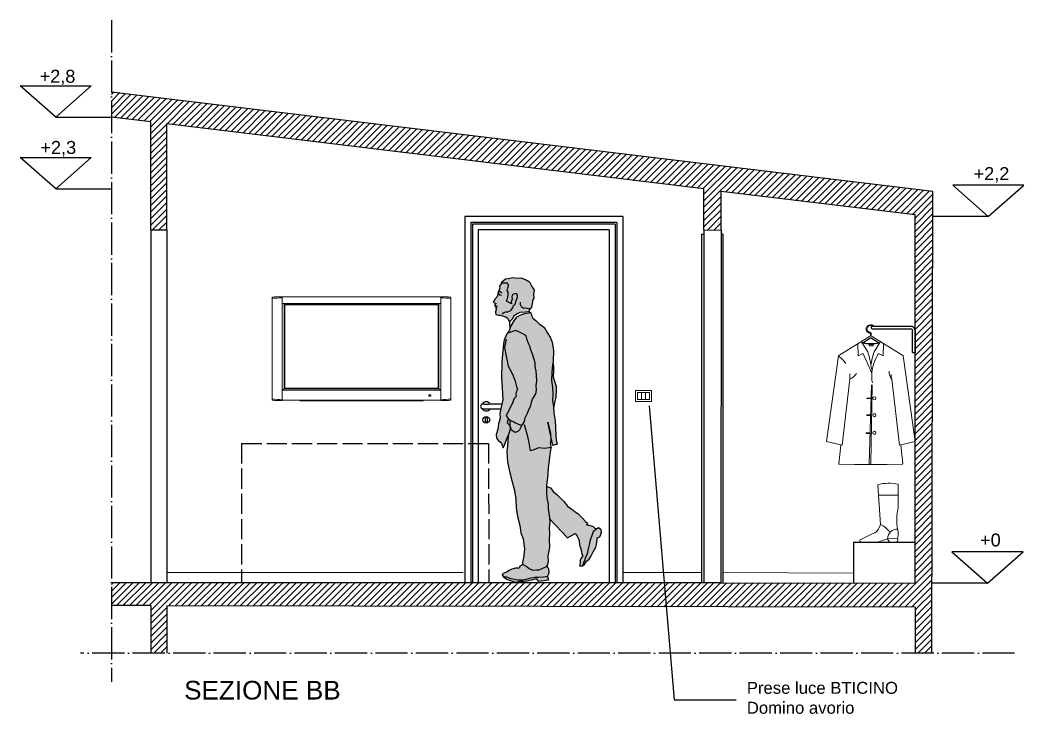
# Model space of a CAD drawing. Header units: millimetres. Extents: x 3016 to 5179, y 3293 to 5202.
# Drawn here: x 3016 to 3614, y 3293 to 3706 of the extents above; entities that cross this region are included whole.
import ezdxf

# ---------------------------------------------------------------- set-up
doc = ezdxf.new("R2010")
doc.units = ezdxf.units.MM
doc.header["$MEASUREMENT"] = 0
doc.linetypes.add('ACAD_ISO02W100', pattern=[15, 12, -3])
doc.linetypes.add('ACAD_ISO04W100', pattern=[30, 24, -3, 0, -3])
for name, color, linetype in [('A-DOOR-FULL', 4, 'Continuous'), ('A-ELEV-MBE1', 7, 'Continuous'), ('A-FURN', 6, 'Continuous'), ('A-SECT-MCUT', 7, 'Continuous'), ('A-WALL-FULL-EXTR', 100, 'Continuous'), ('A-WALL-FULL-INTR', 7, 'Continuous'), ('CAMPITURE SEZIONE', 9, 'Continuous'), ('PROIETTATO', 60, 'Continuous'), ('QUOTE', 5, 'Continuous'), ('SAGOMA', 250, 'Continuous')]:
    doc.layers.add(name, color=color, linetype=linetype)
doc.layers.add('Battiscopa', color=2, linetype='ACAD_ISO02W100', lineweight=13)
doc.layers.add('Interruttori', color=92, linetype='Continuous', lineweight=13)
doc.styles.add('ARIAL', font='Arial.ttf')
doc.styles.add('underline', font='Arial.ttf')

msp = doc.modelspace()

# ---------------------------------------------------------------- hatches: boundary and pattern name
at = {"layer": 'CAMPITURE SEZIONE', "transparency": 33554687}
h = msp.add_hatch(dxfattribs=at)
h.set_pattern_fill('ANSI31', color=256, scale=22)
h.set_pattern_definition([(45, (2899.8734, 2826.403), (-1.944544, 1.944544), [])])
h.paths.add_polyline_path([(3070.32, 3663.29), (3070.32, 3648.5), (3093.91, 3645.64), (3093.77, 3581.3), (3103.3, 3581.28), (3103.3, 3644.5), (3423.25, 3605.72), (3423.25, 3581.28), (3433.43, 3581.26), (3433.48, 3604.48), (3548.94, 3590.58), (3548.95, 3371.04), (3432.99, 3371.28), (3432.99, 3371.28), (3423.25, 3371.28), (3358.28, 3371.28), (3294.32, 3371.28), (3103.3, 3371.28), (3093.33, 3371.28), (3070.32, 3371.28), (3070.32, 3357.63), (3093.3, 3357.63), (3558.94, 3356.66), (3559.46, 3604.17)])
h = msp.add_hatch(dxfattribs=at)
h.set_pattern_fill('ANSI31', color=256, scale=22)
h.set_pattern_definition([(45, (4.884, -80.2481), (-1.9445436, 1.9445436), [])])
h.paths.add_polyline_path([(3103.3, 3357.61), (3093.77, 3357.63), (3093.77, 3329.38), (3103.3, 3329.38)])
h = msp.add_hatch(dxfattribs=at)
h.set_pattern_fill('ANSI31', color=256, scale=22)
h.set_pattern_definition([(45, (4.8668, -80.2673), (-1.9445436, 1.9445436), [])])
h.paths.add_polyline_path([(3558.94, 3356.66), (3548.94, 3356.68), (3548.94, 3329.38), (3558.88, 3329.38)])
at = {"layer": 'SAGOMA', "transparency": 33554687}
h = msp.add_hatch(color=256, dxfattribs=at)
h.dxf.hatch_style = 1
h.paths.add_polyline_path([(3321.76, 3542.93), (3322.13, 3545.59), (3320.92, 3547.16), (3319.25, 3550.35), (3316.92, 3551.74), (3314.23, 3552.74), (3312.1, 3552.63), (3309.44, 3553), (3306.7, 3552.36), (3305.07, 3552.28), (3303.62, 3551.08), (3302.54, 3550.02), (3302.81, 3549.78), (3301.52, 3547.83), (3301.58, 3546.7), (3301.16, 3545.05), (3300.68, 3544.52), (3301.44, 3542.42), (3302.42, 3542.47), (3301.26, 3542.91), (3300.68, 3544.52), (3300.28, 3542.36), (3299.83, 3541.33), (3298.76, 3540.15), (3298.31, 3538.99), (3297.71, 3538.46), (3298.36, 3537.99), (3299.39, 3537.54), (3298.92, 3536.89), (3298.44, 3536.36), (3298.97, 3535.88), (3300.1, 3535.94), (3299.03, 3534.75), (3299.53, 3534.78), (3299.58, 3533.77), (3299.13, 3532.62), (3299.16, 3532.12), (3299.21, 3530.99), (3300.87, 3530.57), (3301.87, 3530.62), (3303.03, 3530.17), (3305.19, 3529.65), (3306.25, 3528.7), (3306.93, 3527.6), (3307.48, 3526.62), (3309.04, 3528.21), (3309.96, 3529.89), (3311.53, 3531.1), (3313.62, 3532.21), (3316.88, 3532.37), (3319.01, 3532.48), (3319.39, 3534.18), (3319.56, 3534.14), (3320.5, 3535.32), (3320.9, 3537.48), (3321.29, 3539.63), (3321.87, 3540.67)])
h = msp.add_hatch(color=256, dxfattribs=at)
h.dxf.hatch_style = 1
h.paths.add_polyline_path([(3332.86, 3514.43), (3331.58, 3517.51), (3329.81, 3520.19), (3328.14, 3523.38), (3325.28, 3525.24), (3323.04, 3527.4), (3321.33, 3528.82), (3320.77, 3529.93), (3320.16, 3532.03), (3316.43, 3531.34), (3314.32, 3530.74), (3311.61, 3529.47), (3310.09, 3527.26), (3308.12, 3523.89), (3307.25, 3521.2), (3305.72, 3518.99), (3304.25, 3515.65), (3303.86, 3513.49), (3303.44, 3509.19), (3303.13, 3505.4), (3302.79, 3502.12), (3302.92, 3499.48), (3302.58, 3496.2), (3302.74, 3492.93), (3303.01, 3487.67), (3303.22, 3483.4), (3303.38, 3480.14), (3302.46, 3475.82), (3301.65, 3472), (3301.79, 3469.24), (3300.82, 3465.93), (3300.47, 3462.76), (3299.51, 3459.45), (3299.61, 3457.31), (3300.82, 3455.74), (3302.5, 3454.82), (3303.67, 3451.61), (3304.69, 3453.79), (3305.56, 3456.6), (3307.03, 3459.82), (3308.03, 3462.64), (3307.92, 3464.77), (3306.21, 3466.19), (3306.67, 3468.86), (3306.58, 3468.98), (3306.87, 3468.74), (3306.6, 3468.48), (3306.21, 3466.19), (3307.92, 3464.77), (3308.03, 3462.64), (3307.03, 3459.82), (3306.54, 3458.74), (3306.25, 3452.87), (3305.91, 3449.58), (3306.1, 3445.82), (3306.23, 3443.18), (3307.68, 3436.71), (3308.95, 3431.37), (3310.35, 3426.16), (3311.12, 3420.79), (3311.36, 3415.9), (3312.12, 3410.65), (3313.52, 3405.31), (3314.24, 3401.07), (3315.55, 3397.37), (3316.35, 3391.5), (3316.06, 3387.2), (3315.12, 3383.39), (3315.17, 3382.26), (3318.01, 3380.76), (3319.07, 3379.81), (3321.26, 3378.79), (3323.51, 3378.9), (3325.02, 3378.97), (3327.72, 3380.24), (3329.2, 3380.82), (3330.28, 3381.88), (3330.67, 3384.16), (3330.52, 3387.3), (3331.4, 3392.24), (3331.16, 3397.01), (3331.5, 3400.3), (3331.32, 3404.06), (3331.65, 3407.35), (3331.52, 3409.98), (3330.75, 3415.35), (3330.62, 3417.99), (3329.93, 3421.73), (3329.75, 3425.49), (3329.58, 3428.75), (3329.95, 3431.41), (3330.35, 3433.57), (3330.68, 3439.49), (3331.36, 3446.07), (3331.83, 3449.24), (3332.27, 3451.64), (3331.59, 3454.13), (3331.98, 3456.29), (3331.82, 3459.58), (3330.32, 3466.89), (3331.8, 3460.05), (3331.82, 3459.58), (3333.15, 3453.07), (3335.89, 3453.71), (3335.25, 3456.45), (3335.12, 3459.08), (3334.87, 3463.97), (3334.69, 3467.61), (3333.82, 3472.47), (3333.63, 3476.24), (3332.97, 3479.47), (3333.26, 3483.76), (3333.07, 3487.53), (3332.36, 3491.77), (3332.61, 3496.69), (3333.03, 3500.98), (3333.42, 3503.14), (3333.61, 3509.56)])
h = msp.add_hatch(color=256, dxfattribs=at)
h.dxf.hatch_style = 1
h.paths.add_polyline_path([(3335.18, 3488.14), (3333.99, 3491.85), (3333.38, 3493.96), (3333.72, 3497.24), (3333.59, 3499.88), (3333.33, 3502.61), (3333.03, 3500.98), (3332.61, 3496.69), (3332.36, 3491.77), (3333.07, 3487.53), (3333.26, 3483.76), (3332.97, 3479.47), (3333.63, 3476.24), (3333.69, 3475.11), (3334.15, 3478.4), (3334.99, 3481.71), (3335.28, 3486)])
h = msp.add_hatch(color=256, dxfattribs=at)
h.dxf.hatch_style = 1
h.paths.add_polyline_path([(3345.92, 3413.84), (3345.39, 3414.45), (3341.99, 3416.92), (3339.72, 3419.57), (3337.46, 3422.1), (3335.75, 3423.65), (3333.51, 3425.68), (3331.77, 3427.73), (3329.59, 3428.54), (3329.75, 3425.49), (3329.93, 3421.73), (3330.62, 3417.99), (3330.75, 3415.35), (3331.52, 3409.98), (3331.58, 3408.83), (3341.93, 3398.05), (3346.58, 3400.55), (3347.67, 3398.97), (3348.35, 3397.87), (3348.93, 3396.39), (3349.06, 3393.63), (3349.65, 3392.02), (3350.38, 3389.92), (3350.46, 3388.29), (3351.01, 3387.31), (3349.97, 3385.62), (3349.52, 3384.47), (3349.6, 3382.84), (3349.17, 3381.31), (3350.18, 3381.36), (3350.81, 3381.39), (3351.46, 3383.03), (3352.15, 3384.6), (3352.7, 3386.26), (3353.6, 3388.45), (3354.12, 3390.61), (3354.96, 3393.92), (3355.36, 3396.08), (3356.35, 3398.77), (3357.35, 3401.59), (3359.4, 3403.32), (3358.24, 3403.77), (3357.18, 3404.85), (3355.53, 3405.27), (3354.37, 3405.71), (3353.37, 3405.66), (3353.82, 3406.82), (3352.64, 3407.76), (3350.9, 3409.82), (3348.13, 3412.44)])
h = msp.add_hatch(color=256, dxfattribs=at)
h.dxf.hatch_style = 1
h.paths.add_polyline_path([(3359.72, 3396.92), (3359.67, 3397.93), (3361.27, 3398.51), (3361.72, 3399.67), (3362.14, 3401.32), (3362.09, 3402.32), (3362.06, 3402.83), (3360.38, 3403.87), (3359.4, 3403.32), (3357.35, 3401.59), (3356.35, 3398.77), (3355.36, 3396.08), (3354.96, 3393.92), (3354.12, 3390.61), (3353.6, 3388.45), (3352.7, 3386.26), (3352.15, 3384.6), (3351.46, 3383.03), (3350.81, 3381.39), (3351.81, 3381.99), (3352.26, 3382.47), (3353.31, 3384.16), (3354.88, 3385.37), (3355.81, 3386.92), (3357.31, 3389.76), (3358.8, 3392.48), (3359.23, 3394.13)])
h = msp.add_hatch(color=256, dxfattribs=at)
h.dxf.hatch_style = 1
h.paths.add_polyline_path([(3331, 3377.64), (3330.92, 3379.27), (3329.81, 3381.41), (3329.2, 3380.82), (3327.72, 3380.24), (3325.02, 3378.97), (3323.51, 3378.9), (3321.26, 3378.79), (3319.07, 3379.81), (3318.01, 3380.76), (3315.45, 3382.11), (3314.7, 3381.73), (3313.6, 3381.05), (3313.15, 3380.02), (3311.01, 3379.91), (3308.91, 3379.3), (3307.31, 3378.59), (3305.73, 3377.51), (3303.62, 3376.78), (3303.15, 3376.25), (3303.26, 3376.05), (3303.73, 3375.26), (3305.35, 3374.85), (3308.17, 3373.86), (3310.2, 3373.46), (3312.49, 3372.94), (3315.13, 3373.07), (3316.76, 3373.15), (3319.36, 3373.91), (3322.6, 3374.58), (3324.73, 3374.68), (3327.49, 3374.82), (3329, 3374.9), (3330.12, 3374.95), (3330.57, 3376.11)])
h = msp.add_hatch(color=256, dxfattribs=at)
h.dxf.hatch_style = 1
h.paths.add_polyline_path([(3320.55, 3372.84), (3322.65, 3373.45), (3323.78, 3373.5), (3324.86, 3372.05), (3330.73, 3372.84), (3330.12, 3374.95), (3329, 3374.9), (3327.49, 3374.82), (3324.73, 3374.68), (3322.6, 3374.58), (3319.36, 3373.91), (3316.76, 3373.15), (3315.13, 3373.07), (3312.49, 3372.94), (3310.2, 3373.46), (3308.17, 3373.86), (3305.35, 3374.85), (3303.73, 3375.26), (3304.38, 3374.17), (3305.94, 3373.24), (3307.6, 3372.7), (3309.78, 3371.8), (3310.94, 3371.36), (3313.55, 3371.99), (3315.68, 3372.09), (3317.81, 3372.2)])

# ---------------------------------------------------------------- linework, layer by layer
at = {"layer": 'A-DOOR-FULL', "transparency": 33554687}
for p, q in [((3280.85, 3589.28), (3280.85, 3371.28)), ((3374.85, 3589.28), (3280.85, 3589.28)), ((3374.85, 3589.28), (3374.85, 3371.28)), ((3284.35, 3585.78), (3284.35, 3371.28)), ((3371.35, 3585.78), (3284.35, 3585.78)), ((3285.35, 3584.78), (3285.35, 3371.28)), ((3370.35, 3584.78), (3285.35, 3584.78)), ((3288.85, 3581.28), (3288.85, 3371.28)), ((3366.85, 3581.28), (3288.85, 3581.28)), ((3366.85, 3581.28), (3366.85, 3371.28)), ((3370.35, 3584.78), (3370.35, 3371.28)), ((3371.35, 3585.78), (3371.35, 3371.28)), ((3292.35, 3477.68), (3294.85, 3477.68))]:
    msp.add_line(p, q, dxfattribs=at)
for points in [[(3292.35, 3477.68), (3291.6, 3477.68, 1), (3291.6, 3474.88), (3302.1, 3474.88, 0.029513), (3302.27, 3474.89, 0.029513)], [(3302.82, 3477.48, 0.135155), (3302.1, 3477.68), (3294.85, 3477.68)]]:
    msp.add_lwpolyline(points, format="xyb", dxfattribs=at)
msp.add_lwpolyline([(3293.1, 3469.28, -1), (3294.1, 3469.28), (3294.1, 3467.28, -1), (3293.1, 3467.28)], format="xyb", close=True, dxfattribs=at)
msp.add_circle((3293.6, 3468.28), 2, dxfattribs=at)
for start, end in [(30.60329, 150.80381), (209.19619, 329.39671)]:
    msp.add_arc((3293.6, 3476.28), 2.75, start, end, dxfattribs=at)
at = {"layer": 'A-FURN', "transparency": 33554687}
for p, q in [((3522.83, 3523.4), (3522.83, 3523)), ((3546.28, 3523.91), (3523.34, 3523.91)), ((3523.34, 3522.49), (3546.49, 3522.48)), ((3547.54, 3520.59), (3547.54, 3521.18)), ((3547.54, 3508.3), (3547.54, 3520.59)), ((3548.94, 3521.27), (3548.95, 3508.3)), ((3547.54, 3508.3), (3548.95, 3508.3)), ((3512.21, 3395.44), (3548.86, 3395.44)), ((3512.21, 3395.44), (3512.26, 3371.12))]:
    msp.add_line(p, q, dxfattribs=at)
at = {"layer": 'A-FURN', "linetype": 'ACAD_ISO02W100', "transparency": 33554687}
for p, q in [((3147.88, 3454.22), (3294.88, 3454.25)), ((3147.88, 3454.22), (3147.88, 3371.28)), ((3294.88, 3454.22), (3295.21, 3371.28))]:
    msp.add_line(p, q, dxfattribs=at)
at = {"layer": 'A-FURN', "transparency": 33554687}
for points in [[(3522.56, 3518.35, 0.194189), (3522.34, 3519.65, 0.308643), (3522.08, 3519.87, -1.45411), (3524.54, 3523.91, -1.45411)], [(3522.84, 3518.24, 0.210989), (3522.56, 3519.96, 0.3068), (3522.28, 3520.16, -1.421681), (3524.14, 3523.91, -1.421681)], [(3527.78, 3513.75), (3522.78, 3516.85, 0.285239), (3522.46, 3516.85), (3517.56, 3513.8)]]:
    msp.add_lwpolyline(points, format="xyb", dxfattribs=at)
at = {"layer": 'A-FURN', "linetype": 'Continuous', "transparency": 33554687}
for centre, radius, start, end in [((3523.34, 3523.4), 0.511, 89.99999, 180), ((3523.34, 3523), 0.515, 180.18772, 269.5468)]:
    msp.add_arc(centre, radius, start, end, dxfattribs=at)
at = {"layer": 'A-FURN', "transparency": 33554687}
for centre, radius, start, end in [((3546.39, 3521.36), 2.55, 357.88523, 92.49978), ((3546.33, 3521.27), 1.22, 355.70479, 82.3505)]:
    msp.add_arc(centre, radius, start, end, dxfattribs=at)
at = {"layer": 'A-SECT-MCUT', "linetype": 'ByBlock', "ltscale": 11, "transparency": 33554687}
for p, q in [((3559.46, 3604.17), (3070.32, 3663.29)), ((3093.77, 3581.3), (3093.91, 3645.64)), ((3423.25, 3605.72), (3103.3, 3644.5)), ((3423.19, 3581.28), (3423.25, 3605.72)), ((3433.43, 3581.26), (3433.48, 3604.48)), ((3433.48, 3604.48), (3548.94, 3590.58)), ((3558.88, 3329.38), (3559.46, 3604.17)), ((3358.28, 3371.28), (3103.3, 3371.28)), ((3432.99, 3371.28), (3548.95, 3371.04)), ((3093.77, 3357.63), (3093.77, 3329.38)), ((3548.94, 3356.68), (3103.3, 3357.61)), ((3103.3, 3357.61), (3103.3, 3329.38)), ((3548.94, 3356.68), (3548.94, 3329.38))]:
    msp.add_line(p, q, dxfattribs=at)
at = {"layer": 'A-SECT-MCUT', "linetype": 'Continuous', "transparency": 33554687}
for p, q in [((3093.91, 3645.64), (3070.32, 3648.5)), ((3103.3, 3581.28), (3103.3, 3644.5)), ((3548.95, 3371.04), (3548.94, 3590.58)), ((3093.77, 3581.3), (3103.3, 3581.28)), ((3103.3, 3371.28), (3070.32, 3371.28)), ((3093.77, 3357.63), (3070.32, 3357.63))]:
    msp.add_line(p, q, dxfattribs=at)
at = {"layer": 'A-SECT-MCUT', "transparency": 33554687}
msp.add_lwpolyline([(3423.25, 3371.28), (3358.28, 3371.28)], dxfattribs=at)
at = {"layer": 'A-WALL-FULL-EXTR', "linetype": 'ACAD_ISO04W100', "ltscale": 0.8, "transparency": 33554687}
for p, q in [((3070.32, 3706.25), (3070.32, 3312.37)), ((3608.28, 3329.38), (3051.93, 3329.38))]:
    msp.add_line(p, q, dxfattribs=at)
at = {"layer": 'A-WALL-FULL-INTR', "linetype": 'Continuous', "transparency": 33554687}
for p, q in [((3423.25, 3581.28), (3433.43, 3581.26)), ((3432.99, 3371.28), (3423.25, 3371.28)), ((3433.58, 3371.28), (3423.84, 3371.28))]:
    msp.add_line(p, q, dxfattribs=at)
at = {"layer": 'Battiscopa', "linetype": 'Continuous', "transparency": 33554687}
for p, q in [((3160.44, 3377.3), (3103.3, 3377.3)), ((3279.85, 3377.3), (3160.44, 3377.3)), ((3374.85, 3377.3), (3421.83, 3377.3)), ((3512.25, 3377.06), (3434.44, 3377.28))]:
    msp.add_line(p, q, dxfattribs=at)
at = {"layer": 'Interruttori', "transparency": 33554687}
for p, q in [((3166.04, 3541.26), (3166.04, 3479.94)), ((3171.99, 3541.58), (3171.99, 3479.97)), ((3171.99, 3541.58), (3266.61, 3541.58)), ((3266.61, 3541.58), (3266.61, 3479.97)), ((3272.56, 3541.26), (3272.56, 3479.94)), ((3173.28, 3537.14), (3171.99, 3537.61)), ((3173.28, 3537.14), (3265.44, 3537.14)), ((3173.28, 3537.14), (3173.28, 3486.62)), ((3173.69, 3536.74), (3265.03, 3536.74)), ((3173.69, 3536.74), (3173.69, 3487.03)), ((3265.03, 3536.74), (3265.03, 3487.03)), ((3265.44, 3537.14), (3266.61, 3537.61)), ((3265.44, 3537.14), (3265.44, 3486.62)), ((3173.28, 3486.62), (3171.99, 3485.92)), ((3171.99, 3485.92), (3266.61, 3485.92)), ((3265.44, 3486.62), (3173.28, 3486.62)), ((3265.03, 3487.03), (3173.69, 3487.03)), ((3265.44, 3486.62), (3266.61, 3485.92)), ((3171.99, 3479.97), (3266.61, 3479.97)), ((3182.5, 3479.97), (3182.5, 3479.51)), ((3256.1, 3479.97), (3256.1, 3479.51)), ((3259.48, 3482.3), (3259.48, 3483.17)), ((3259.48, 3483.17), (3260.59, 3483.17)), ((3260.59, 3482.3), (3259.48, 3482.3)), ((3260.59, 3483.17), (3260.59, 3482.3)), ((3182.5, 3479.51), (3256.1, 3479.51)), ((3528.31, 3405.95), (3526.77, 3429.66)), ((3538.94, 3429.89), (3538.94, 3415.77)), ((3527.17, 3423.45), (3538.94, 3423.45)), ((3523.11, 3400.21), (3516.32, 3396.76)), ((3529.07, 3396.18), (3532.62, 3397.48)), ((3532.62, 3397.48), (3538.59, 3397.83)), ((3532.62, 3397.48), (3533.66, 3395.44)), ((3516.99, 3395.44), (3524.87, 3395.44)), ((3538.09, 3395.44), (3533.66, 3395.44))]:
    msp.add_line(p, q, dxfattribs=at)
for points in [[(3171.99, 3537.61), (3266.61, 3537.61)], [(3503.35, 3506.32), (3496.17, 3455.3), (3505.53, 3453.2), (3510.06, 3492.42)], [(3541.89, 3506.32), (3549.07, 3455.3), (3539.72, 3453.2), (3535.18, 3492.42)], [(3523.2, 3497.62), (3523.2, 3495.75)], [(3522.93, 3441.7), (3532.27, 3441.7)]]:
    msp.add_lwpolyline(points, dxfattribs=at)
for points in [[(3503.38, 3506.09, -0.401419), (3503.49, 3506.5), (3522.46, 3518.29, -0.285239), (3522.78, 3518.29), (3541.76, 3506.5, -0.401419), (3541.86, 3506.09)], [(3514.94, 3513.61), (3515.15, 3506.39), (3517.84, 3507.84, -0.020601), (3523.2, 3495.75), (3523.2, 3491.76), (3523.54, 3490.33)], [(3523.01, 3498.43, 0.052488), (3520.81, 3508.65), (3516.92, 3514.81)], [(3517.63, 3513.85, 0.093002), (3527.67, 3513.81)], [(3518.01, 3514.09, 0.086728), (3527.29, 3514.05)], [(3528.45, 3514.81), (3524.56, 3508.65, 0.040017), (3522.69, 3500.89)], [(3530.14, 3513.61), (3529.92, 3506.39), (3527.24, 3507.84, 0.137141), (3523.2, 3494.43)], [(3503.38, 3506.09, 0.194952), (3504.07, 3505.55)], [(3507.77, 3501.74, 0.082538), (3504.07, 3505.55)], [(3510.06, 3495.61), (3510.06, 3492.42, 0.12549), (3514.14, 3495.93)], [(3534.72, 3495.31, 0.115967), (3535.18, 3492.42, -0.182861), (3533.45, 3497.21)], [(3523.38, 3489.03), (3522.63, 3442.01, 0.418914), (3522.93, 3441.7, -0.092776), (3521.31, 3441.7), (3512.97, 3441.7)], [(3521.31, 3441.7, 0.405153), (3521.62, 3442), (3523.08, 3489.04)], [(3504.84, 3453.2), (3503.65, 3442.15, 0.442473), (3503.95, 3441.81), (3512.97, 3441.7)], [(3540.4, 3453.2), (3541.6, 3442.15, -0.442473), (3541.3, 3441.81), (3532.27, 3441.7)]]:
    msp.add_lwpolyline(points, format="xyb", dxfattribs=at)
msp.add_lwpolyline([(3521.61, 3513.06), (3524.05, 3513.06), (3524.05, 3512.25), (3521.61, 3512.25)], close=True, dxfattribs=at)
at = {"layer": 'Interruttori', "linetype": 'Continuous', "transparency": 33554687}
for points in [[(3382.52, 3485.78), (3391.93, 3485.78), (3391.93, 3479.15), (3382.52, 3479.15)], [(3383.73, 3484.56), (3386.07, 3484.56), (3386.07, 3480.44), (3383.73, 3480.44)], [(3386.07, 3484.56), (3388.42, 3484.56), (3388.42, 3480.44), (3386.07, 3480.44)], [(3388.42, 3484.56), (3390.76, 3484.56), (3390.76, 3480.44), (3388.42, 3480.44)]]:
    msp.add_lwpolyline(points, close=True, dxfattribs=at)
at = {"layer": 'Interruttori', "transparency": 33554687}
for points in [[(3520.37, 3480.91), (3522.3, 3480.91, 0.613355), (3522.3, 3481.21), (3520.37, 3481.21, 0.613355)], [(3522.16, 3470.88, 0.613355), (3522.16, 3471.19), (3520.23, 3471.19, 0.613355), (3520.23, 3470.88)], [(3521.78, 3460.17, 0.613355), (3521.78, 3460.48), (3519.85, 3460.48, 0.613355), (3519.85, 3460.17)]]:
    msp.add_lwpolyline(points, format="xyb", close=True, dxfattribs=at)
for centre in [(3524.68, 3481.07), (3524.73, 3471.03), (3524.73, 3460.53)]:
    msp.add_circle(centre, 0.958, dxfattribs=at)
for centre, radius, start, end in [((3169.81, 3513.58), 27.94, 85.50642, 97.74724), ((3166.95, 3589.42), 48.7, 268.93113, 275.94772), ((3268.8, 3513.58), 27.94, 82.25276, 94.49358), ((3271.66, 3589.42), 48.7, 264.05228, 271.06887), ((3166.95, 3431.78), 48.7, 84.05228, 91.06887), ((3169.81, 3507.62), 27.94, 262.25276, 274.49358), ((3271.66, 3431.78), 48.7, 88.93113, 95.94772), ((3268.8, 3507.62), 27.94, 265.50642, 277.74724), ((3533.32, 3405.02), 25.5, 77.28445, 104.89017), ((3564.91, 3408.76), 26.9, 164.89115, 191.95507), ((3521.05, 3407.31), 7.39, 286.22651, 349.39826), ((3523.73, 3394.74), 12.1, 31.94678, 67.76782), ((3538.41, 3397.39), 5.79, 88.27504, 179.1335), ((3529.25, 3400.51), 9.71, 343.98128, 15.99878), ((3516.99, 3396.27), 0.827, 143.97508, 270), ((3524.87, 3407.69), 12.25, 270, 290.07159), ((3536.14, 3397.1), 2.56, 319.6978, 16.6068)]:
    msp.add_arc(centre, radius, start, end, dxfattribs=at)
at = {"layer": 'PROIETTATO', "transparency": 33554687}
for p, q in [((3093.77, 3581.3), (3093.77, 3371.28)), ((3103.3, 3581.28), (3103.3, 3371.28)), ((3423.25, 3581.28), (3423.16, 3371.28)), ((3433.43, 3581.26), (3433.35, 3371.28)), ((3421.83, 3578.76), (3421.83, 3371.19)), ((3421.83, 3578.76), (3423.25, 3578.76)), ((3434.44, 3578.76), (3433.43, 3578.76)), ((3434.44, 3578.76), (3434.44, 3371.28)), ((3390.71, 3476.67), (3405.54, 3301.63)), ((3405.54, 3301.63), (3442.37, 3301.63))]:
    msp.add_line(p, q, dxfattribs=at)
at = {"layer": 'QUOTE', "lineweight": 25, "transparency": 33554687}
for p, q in [((3037.15, 3648.5), (3070.32, 3648.5)), ((3037.15, 3605.72), (3070.32, 3605.72)), ((3592.6, 3589.32), (3559.43, 3589.32)), ((3592.14, 3371.02), (3558.97, 3371.02))]:
    msp.add_line(p, q, dxfattribs=at)
at = {"layer": 'QUOTE', "transparency": 33554687}
for points in [[(3058.36, 3667.17), (3037.15, 3648.5), (3015.94, 3667.17)], [(3058.36, 3624.39), (3037.15, 3605.72), (3015.94, 3624.39)], [(3571.39, 3607.99), (3592.6, 3589.32), (3613.81, 3607.99)], [(3570.93, 3389.68), (3592.14, 3371.02), (3613.35, 3389.68)]]:
    msp.add_lwpolyline(points, close=True, dxfattribs=at)
at = {"layer": 'SAGOMA', "transparency": 33554687}
for p, q in [((3303.62, 3551.08), (3305.07, 3552.28)), ((3305.07, 3552.28), (3306.7, 3552.36)), ((3306.7, 3552.36), (3309.44, 3553)), ((3309.44, 3553), (3312.1, 3552.63)), ((3312.1, 3552.63), (3314.23, 3552.74)), ((3314.23, 3552.74), (3316.92, 3551.74)), ((3316.92, 3551.74), (3319.25, 3550.35)), ((3301.58, 3546.7), (3301.16, 3545.05)), ((3302.81, 3549.78), (3301.52, 3547.83)), ((3301.52, 3547.83), (3301.58, 3546.7)), ((3302.54, 3550.02), (3303.62, 3551.08)), ((3303.07, 3549.54), (3302.54, 3550.02)), ((3303.7, 3549.57), (3303.07, 3549.54)), ((3305.2, 3549.65), (3303.7, 3549.57)), ((3306.33, 3549.7), (3305.2, 3549.65)), ((3306.05, 3545.29), (3306.47, 3546.94)), ((3306.36, 3549.08), (3306.33, 3549.7)), ((3306.89, 3548.6), (3306.36, 3549.08)), ((3306.47, 3546.94), (3306.91, 3548.1)), ((3306.91, 3548.1), (3306.89, 3548.6)), ((3319.25, 3550.35), (3320.92, 3547.16)), ((3320.92, 3547.16), (3322.13, 3545.59)), ((3322.13, 3545.59), (3321.76, 3542.93)), ((3298.76, 3540.15), (3298.31, 3538.99)), ((3299.83, 3541.33), (3298.76, 3540.15)), ((3300.28, 3542.36), (3299.83, 3541.33)), ((3300.68, 3544.52), (3300.28, 3542.36)), ((3301.16, 3545.05), (3300.68, 3544.52)), ((3300.68, 3544.52), (3301.26, 3542.91)), ((3301.16, 3545.05), (3302.84, 3544.12)), ((3301.26, 3542.91), (3302.42, 3542.47)), ((3302.42, 3542.47), (3301.29, 3542.41)), ((3305.74, 3538.86), (3306.29, 3540.52)), ((3306.6, 3544.31), (3306.05, 3545.29)), ((3306.29, 3540.52), (3306.68, 3542.68)), ((3306.68, 3542.68), (3306.6, 3544.31)), ((3308.95, 3540.03), (3308.52, 3538.5)), ((3309.32, 3542.81), (3308.86, 3541.78)), ((3308.86, 3541.78), (3308.95, 3540.03)), ((3310.42, 3543.37), (3309.32, 3542.81)), ((3311.55, 3543.43), (3310.42, 3543.37)), ((3311.16, 3538.63), (3312.16, 3541.32)), ((3312.1, 3542.45), (3311.55, 3543.43)), ((3312.16, 3541.32), (3312.1, 3542.45)), ((3321.29, 3539.63), (3320.9, 3537.48)), ((3321.87, 3540.67), (3321.29, 3539.63)), ((3321.76, 3542.93), (3321.87, 3540.67)), ((3298.31, 3538.99), (3297.71, 3538.46)), ((3297.71, 3538.46), (3298.36, 3537.99)), ((3298.36, 3537.99), (3299.39, 3537.54)), ((3298.92, 3536.89), (3298.44, 3536.36)), ((3298.44, 3536.36), (3298.97, 3535.88)), ((3299.39, 3537.54), (3298.92, 3536.89)), ((3298.97, 3535.88), (3300.1, 3535.94)), ((3300.1, 3535.94), (3299.03, 3534.75)), ((3299.03, 3534.75), (3299.53, 3534.78)), ((3299.58, 3533.77), (3299.13, 3532.62)), ((3299.53, 3534.78), (3299.58, 3533.77)), ((3308.58, 3537.37), (3305.74, 3538.86)), ((3308.27, 3533.58), (3307.66, 3533.05)), ((3309.67, 3535.79), (3308.27, 3533.58)), ((3308.52, 3538.5), (3308.58, 3537.37)), ((3309.63, 3536.41), (3310.74, 3536.97)), ((3310.74, 3536.97), (3311.16, 3538.63)), ((3314.02, 3536.63), (3313.94, 3538.26)), ((3314.58, 3535.53), (3314.02, 3536.63)), ((3315.76, 3534.58), (3314.58, 3535.53)), ((3317.27, 3534.66), (3315.76, 3534.58)), ((3319.56, 3534.14), (3317.27, 3534.66)), ((3319.53, 3534.77), (3319.01, 3532.48)), ((3320.5, 3535.32), (3319.56, 3534.14)), ((3320.9, 3537.48), (3320.5, 3535.32)), ((3299.13, 3532.62), (3299.16, 3532.12)), ((3299.16, 3532.12), (3299.21, 3530.99)), ((3299.21, 3530.99), (3300.87, 3530.57)), ((3300.87, 3530.57), (3301.87, 3530.62)), ((3301.87, 3530.62), (3303.03, 3530.17)), ((3303.45, 3531.7), (3302.98, 3531.18)), ((3303.03, 3530.17), (3305.19, 3529.65)), ((3305.05, 3532.41), (3303.45, 3531.7)), ((3306.06, 3532.46), (3305.05, 3532.41)), ((3305.19, 3529.65), (3306.25, 3528.7)), ((3307.66, 3533.05), (3306.06, 3532.46)), ((3306.25, 3528.7), (3306.93, 3527.6)), ((3306.93, 3527.6), (3307.48, 3526.62)), ((3309.04, 3528.21), (3307.48, 3526.62)), ((3309.96, 3529.89), (3309.04, 3528.21)), ((3311.53, 3531.1), (3309.96, 3529.89)), ((3311.61, 3529.47), (3310.09, 3527.26)), ((3313.62, 3532.21), (3311.53, 3531.1)), ((3314.32, 3530.74), (3311.61, 3529.47)), ((3316.88, 3532.37), (3313.62, 3532.21)), ((3316.43, 3531.34), (3314.32, 3530.74)), ((3320.16, 3532.03), (3316.43, 3531.34)), ((3319.01, 3532.48), (3316.88, 3532.37)), ((3319.01, 3532.48), (3320.16, 3532.03)), ((3320.16, 3532.03), (3320.77, 3529.93)), ((3320.77, 3529.93), (3321.33, 3528.82)), ((3321.33, 3528.82), (3323.04, 3527.4)), ((3308.12, 3523.89), (3307.25, 3521.2)), ((3307.48, 3526.62), (3307.51, 3526)), ((3307.51, 3526), (3307.68, 3522.55)), ((3310.09, 3527.26), (3308.12, 3523.89)), ((3323.04, 3527.4), (3325.28, 3525.24)), ((3325.28, 3525.24), (3328.14, 3523.38)), ((3328.14, 3523.38), (3329.81, 3520.19)), ((3304.25, 3515.65), (3303.86, 3513.49)), ((3305.72, 3518.99), (3304.25, 3515.65)), ((3305.36, 3516.2), (3304.47, 3511.38)), ((3307.25, 3521.2), (3305.72, 3518.99)), ((3308.91, 3520.66), (3307.3, 3520.07)), ((3311.01, 3521.39), (3308.91, 3520.66)), ((3312.67, 3520.84), (3311.01, 3521.39)), ((3315.38, 3519.47), (3312.67, 3520.84)), ((3317.07, 3518.42), (3315.38, 3519.47)), ((3318.23, 3515.34), (3317.07, 3518.42)), ((3329.81, 3520.19), (3331.58, 3517.51)), ((3331.58, 3517.51), (3332.86, 3514.43)), ((3303.86, 3513.49), (3303.44, 3509.19)), ((3304.47, 3511.38), (3305.18, 3507.14)), ((3318.81, 3513.73), (3318.23, 3515.34)), ((3319.52, 3512.13), (3318.81, 3513.73)), ((3320.13, 3510.02), (3319.52, 3512.13)), ((3321.42, 3506.82), (3320.13, 3510.02)), ((3332.86, 3514.43), (3333.61, 3509.56)), ((3333.61, 3509.56), (3333.42, 3503.14)), ((3303.13, 3505.4), (3302.79, 3502.12)), ((3303.44, 3509.19), (3303.13, 3505.4)), ((3305.18, 3507.14), (3306, 3503.41)), ((3322.05, 3504.21), (3321.42, 3506.82)), ((3322.66, 3502.1), (3322.05, 3504.21)), ((3302.92, 3499.48), (3302.58, 3496.2)), ((3302.79, 3502.12), (3302.92, 3499.48)), ((3306, 3503.41), (3306.66, 3500.17)), ((3306.66, 3500.17), (3308.45, 3496.99)), ((3322.77, 3499.97), (3322.66, 3502.1)), ((3323.41, 3497.23), (3322.77, 3499.97)), ((3333.03, 3500.98), (3332.61, 3496.69)), ((3333.42, 3503.14), (3333.03, 3500.98)), ((3333.32, 3502.63), (3333.59, 3499.88)), ((3333.59, 3499.88), (3333.72, 3497.24)), ((3302.58, 3496.2), (3302.74, 3492.93)), ((3302.74, 3492.93), (3303.01, 3487.67)), ((3308.45, 3496.99), (3309.59, 3494.41)), ((3309.59, 3494.41), (3310.88, 3491.2)), ((3323.54, 3494.6), (3323.41, 3497.23)), ((3323.7, 3491.34), (3323.54, 3494.6)), ((3332.61, 3496.69), (3332.36, 3491.77)), ((3332.36, 3491.77), (3333.07, 3487.53)), ((3333.72, 3497.24), (3333.38, 3493.96)), ((3333.38, 3493.96), (3333.99, 3491.85)), ((3333.99, 3491.85), (3335.18, 3488.14)), ((3303.01, 3487.67), (3303.22, 3483.4)), ((3310.88, 3491.2), (3311.54, 3488.09)), ((3311.54, 3488.09), (3312.12, 3486.48)), ((3312.12, 3486.48), (3311.67, 3485.33)), ((3323.07, 3483.76), (3323.47, 3485.92)), ((3323.33, 3488.68), (3323.7, 3491.34)), ((3323.47, 3485.92), (3323.33, 3488.68)), ((3333.07, 3487.53), (3333.26, 3483.76)), ((3335.28, 3486), (3334.99, 3481.71)), ((3335.18, 3488.14), (3335.28, 3486)), ((3303.38, 3480.14), (3302.46, 3475.82)), ((3303.22, 3483.4), (3303.38, 3480.14)), ((3310.26, 3480.98), (3309.36, 3478.8)), ((3311.33, 3482.17), (3310.26, 3480.98)), ((3311.67, 3485.33), (3311.25, 3483.8)), ((3311.25, 3483.8), (3311.33, 3482.17)), ((3320.55, 3478.86), (3321.09, 3480.52)), ((3321.09, 3480.52), (3322.15, 3482.08)), ((3322.15, 3482.08), (3323.07, 3483.76)), ((3333.26, 3483.76), (3332.97, 3479.47)), ((3334.99, 3481.71), (3334.15, 3478.4)), ((3302.46, 3475.82), (3301.65, 3472)), ((3307.89, 3475.46), (3306.39, 3472.74)), ((3309.36, 3478.8), (3307.89, 3475.46)), ((3318.24, 3472.2), (3318.79, 3473.86)), ((3318.79, 3473.86), (3320.15, 3476.7)), ((3320.15, 3476.7), (3320.55, 3478.86)), ((3332.97, 3479.47), (3333.63, 3476.24)), ((3333.63, 3476.24), (3333.82, 3472.47)), ((3334.15, 3478.4), (3333.69, 3475.11)), ((3301.79, 3469.24), (3300.82, 3465.93)), ((3301.65, 3472), (3301.79, 3469.24)), ((3306.39, 3472.74), (3305.37, 3470.55)), ((3305.37, 3470.55), (3306.58, 3468.98)), ((3306.21, 3466.19), (3306.6, 3468.48)), ((3306.58, 3468.98), (3307.76, 3468.03)), ((3306.6, 3468.48), (3306.87, 3468.74)), ((3307.76, 3468.03), (3309.95, 3467.01)), ((3307.81, 3466.9), (3308.17, 3467.84)), ((3316.34, 3467.33), (3316.74, 3469.49)), ((3316.74, 3469.49), (3318.24, 3472.2)), ((3333.82, 3472.47), (3334.69, 3467.61)), ((3300.47, 3462.76), (3299.51, 3459.45)), ((3300.82, 3465.93), (3300.47, 3462.76)), ((3307.92, 3464.77), (3306.21, 3466.19)), ((3307.03, 3459.82), (3308.03, 3462.64)), ((3307.92, 3464.77), (3307.81, 3466.9)), ((3308.03, 3462.64), (3307.92, 3464.77)), ((3308.56, 3462.04), (3307.92, 3464.77)), ((3309.59, 3461.58), (3308.56, 3462.04)), ((3309.95, 3467.01), (3310.98, 3466.43)), ((3310.98, 3466.43), (3313.16, 3465.53)), ((3313.33, 3462.27), (3312.37, 3461.22)), ((3313.16, 3465.53), (3314.32, 3465.09)), ((3313.9, 3463.43), (3313.33, 3462.27)), ((3314.82, 3465.11), (3313.9, 3463.43)), ((3314.32, 3465.09), (3315.42, 3465.65)), ((3315.42, 3465.65), (3316.34, 3467.33)), ((3317.09, 3462.46), (3316.45, 3465.2)), ((3318.43, 3458.25), (3317.09, 3462.46)), ((3333.15, 3453.07), (3330.32, 3466.89)), ((3330.32, 3466.89), (3331.8, 3460.05)), ((3334.69, 3467.61), (3334.87, 3463.97)), ((3334.87, 3463.97), (3335.12, 3459.08)), ((3299.51, 3459.45), (3299.61, 3457.31)), ((3299.61, 3457.31), (3300.82, 3455.74)), ((3300.82, 3455.74), (3302.5, 3454.82)), ((3304.69, 3453.79), (3305.56, 3456.6)), ((3305.56, 3456.6), (3307.03, 3459.82)), ((3306.54, 3458.74), (3306.25, 3452.87)), ((3310.77, 3460.64), (3309.59, 3461.58)), ((3312.37, 3461.22), (3310.77, 3460.64)), ((3319.12, 3454.51), (3318.43, 3458.25)), ((3331.98, 3456.29), (3331.59, 3454.13)), ((3331.8, 3460.05), (3331.98, 3456.29)), ((3335.12, 3459.08), (3335.25, 3456.45)), ((3335.25, 3456.45), (3335.89, 3453.71)), ((3302.5, 3454.82), (3303.67, 3451.61)), ((3303.67, 3451.61), (3304.69, 3453.79)), ((3306.25, 3452.87), (3305.91, 3449.58)), ((3319.98, 3449.78), (3319.12, 3454.51)), ((3321.97, 3450.38), (3319.98, 3449.78)), ((3324.68, 3451.52), (3321.97, 3450.38)), ((3328.46, 3451.21), (3324.68, 3451.52)), ((3332.2, 3451.89), (3328.46, 3451.21)), ((3331.59, 3454.13), (3332.2, 3451.89)), ((3331.83, 3449.24), (3332.23, 3451.39)), ((3335.89, 3453.71), (3333.15, 3453.07)), ((3305.91, 3449.58), (3306.1, 3445.82)), ((3306.1, 3445.82), (3306.23, 3443.18)), ((3330.68, 3439.49), (3331.36, 3446.07)), ((3331.36, 3446.07), (3331.83, 3449.24)), ((3306.23, 3443.18), (3307.68, 3436.71)), ((3330.35, 3433.57), (3330.68, 3439.49)), ((3307.68, 3436.71), (3308.95, 3431.37)), ((3329.95, 3431.41), (3330.35, 3433.57)), ((3308.95, 3431.37), (3310.35, 3426.16)), ((3310.35, 3426.16), (3311.12, 3420.79)), ((3329.58, 3428.75), (3329.95, 3431.41)), ((3329.75, 3425.49), (3329.58, 3428.75)), ((3329.59, 3428.54), (3331.77, 3427.73)), ((3331.77, 3427.73), (3333.51, 3425.68)), ((3311.12, 3420.79), (3311.36, 3415.9)), ((3329.93, 3421.73), (3329.75, 3425.49)), ((3330.62, 3417.99), (3329.93, 3421.73)), ((3333.51, 3425.68), (3335.75, 3423.65)), ((3335.75, 3423.65), (3337.46, 3422.1)), ((3337.46, 3422.1), (3339.72, 3419.57)), ((3311.36, 3415.9), (3312.12, 3410.65)), ((3330.75, 3415.35), (3330.62, 3417.99)), ((3331.52, 3409.98), (3330.75, 3415.35)), ((3339.72, 3419.57), (3341.99, 3416.92)), ((3341.99, 3416.92), (3345.39, 3414.45)), ((3345.39, 3414.45), (3345.92, 3413.84)), ((3345.92, 3413.84), (3348.13, 3412.44)), ((3312.12, 3410.65), (3313.52, 3405.31)), ((3331.65, 3407.35), (3331.52, 3409.98)), ((3331.58, 3408.83), (3341.93, 3398.05)), ((3348.13, 3412.44), (3350.9, 3409.82)), ((3350.9, 3409.82), (3352.64, 3407.76)), ((3313.52, 3405.31), (3314.24, 3401.07)), ((3331.32, 3404.06), (3331.65, 3407.35)), ((3331.5, 3400.3), (3331.32, 3404.06)), ((3352.64, 3407.76), (3353.82, 3406.82)), ((3353.82, 3406.82), (3353.37, 3405.66)), ((3353.37, 3405.66), (3354.37, 3405.71)), ((3354.37, 3405.71), (3355.53, 3405.27)), ((3355.53, 3405.27), (3357.18, 3404.85)), ((3357.18, 3404.85), (3358.24, 3403.77)), ((3359.4, 3403.32), (3357.35, 3401.59)), ((3358.24, 3403.77), (3359.4, 3403.32)), ((3360.38, 3403.87), (3359.4, 3403.32)), ((3362.06, 3402.83), (3360.38, 3403.87)), ((3362.09, 3402.32), (3362.06, 3402.83)), ((3362.14, 3401.32), (3362.09, 3402.32)), ((3314.24, 3401.07), (3315.55, 3397.37)), ((3315.55, 3397.37), (3316.35, 3391.5)), ((3331.16, 3397.01), (3331.5, 3400.3)), ((3331.4, 3392.24), (3331.16, 3397.01)), ((3341.93, 3398.05), (3346.58, 3400.55)), ((3346.58, 3400.55), (3347.67, 3398.97)), ((3347.67, 3398.97), (3348.35, 3397.87)), ((3348.35, 3397.87), (3348.93, 3396.39)), ((3348.93, 3396.39), (3349.06, 3393.63)), ((3355.36, 3396.08), (3354.96, 3393.92)), ((3356.35, 3398.77), (3355.36, 3396.08)), ((3357.35, 3401.59), (3356.35, 3398.77)), ((3359.23, 3394.13), (3359.72, 3396.92)), ((3359.67, 3397.93), (3361.27, 3398.51)), ((3359.72, 3396.92), (3359.67, 3397.93)), ((3361.27, 3398.51), (3361.72, 3399.67)), ((3361.72, 3399.67), (3362.14, 3401.32)), ((3316.35, 3391.5), (3316.06, 3387.2)), ((3330.52, 3387.3), (3331.4, 3392.24)), ((3349.06, 3393.63), (3349.65, 3392.02)), ((3349.65, 3392.02), (3350.38, 3389.92)), ((3350.38, 3389.92), (3350.46, 3388.29)), ((3354.12, 3390.61), (3353.6, 3388.45)), ((3354.96, 3393.92), (3354.12, 3390.61)), ((3357.31, 3389.76), (3358.8, 3392.48)), ((3358.8, 3392.48), (3359.23, 3394.13)), ((3316.06, 3387.2), (3315.12, 3383.39)), ((3330.28, 3381.88), (3330.67, 3384.16)), ((3330.67, 3384.16), (3330.52, 3387.3)), ((3349.97, 3385.62), (3349.52, 3384.47)), ((3349.52, 3384.47), (3349.6, 3382.84)), ((3351.01, 3387.31), (3349.97, 3385.62)), ((3350.46, 3388.29), (3351.01, 3387.31)), ((3352.15, 3384.6), (3351.46, 3383.03)), ((3352.7, 3386.26), (3352.15, 3384.6)), ((3352.26, 3382.47), (3353.31, 3384.16)), ((3353.6, 3388.45), (3352.7, 3386.26)), ((3353.31, 3384.16), (3354.88, 3385.37)), ((3354.88, 3385.37), (3355.81, 3386.92)), ((3355.81, 3386.92), (3357.31, 3389.76)), ((3307.31, 3378.59), (3305.73, 3377.51)), ((3308.91, 3379.3), (3307.31, 3378.59)), ((3311.01, 3379.91), (3308.91, 3379.3)), ((3313.15, 3380.02), (3311.01, 3379.91)), ((3313.6, 3381.05), (3313.15, 3380.02)), ((3314.7, 3381.73), (3313.6, 3381.05)), ((3315.45, 3382.11), (3314.7, 3381.73)), ((3315.12, 3383.39), (3315.17, 3382.26)), ((3315.17, 3382.26), (3318.01, 3380.76)), ((3318.01, 3380.76), (3319.07, 3379.81)), ((3319.07, 3379.81), (3321.26, 3378.79)), ((3321.26, 3378.79), (3323.51, 3378.9)), ((3323.51, 3378.9), (3325.02, 3378.97)), ((3325.02, 3378.97), (3327.72, 3380.24)), ((3327.72, 3380.24), (3329.2, 3380.82)), ((3329.2, 3380.82), (3330.28, 3381.88)), ((3330.92, 3379.27), (3329.81, 3381.41)), ((3331, 3377.64), (3330.92, 3379.27)), ((3349.6, 3382.84), (3349.17, 3381.31)), ((3349.17, 3381.31), (3350.18, 3381.36)), ((3350.18, 3381.36), (3350.81, 3381.39)), ((3351.46, 3383.03), (3350.81, 3381.39)), ((3350.81, 3381.39), (3351.81, 3381.99)), ((3351.81, 3381.99), (3352.26, 3382.47)), ((3303.62, 3376.78), (3303.15, 3376.25)), ((3303.15, 3376.25), (3303.7, 3375.27)), ((3304.38, 3374.17), (3303.26, 3376.05)), ((3305.73, 3377.51), (3303.62, 3376.78)), ((3303.7, 3375.27), (3305.35, 3374.85)), ((3305.94, 3373.24), (3304.38, 3374.17)), ((3305.35, 3374.85), (3308.17, 3373.86)), ((3307.6, 3372.7), (3305.94, 3373.24)), ((3309.78, 3371.8), (3307.6, 3372.7)), ((3308.17, 3373.86), (3310.2, 3373.46)), ((3310.2, 3373.46), (3312.49, 3372.94)), ((3313.55, 3371.99), (3310.94, 3371.36)), ((3312.49, 3372.94), (3315.13, 3373.07)), ((3315.68, 3372.09), (3313.55, 3371.99)), ((3315.13, 3373.07), (3316.76, 3373.15)), ((3317.81, 3372.2), (3315.68, 3372.09)), ((3316.76, 3373.15), (3319.36, 3373.91)), ((3320.55, 3372.84), (3317.81, 3372.2)), ((3319.36, 3373.91), (3322.6, 3374.58)), ((3322.65, 3373.45), (3320.55, 3372.84)), ((3322.6, 3374.58), (3324.73, 3374.68)), ((3323.78, 3373.5), (3322.65, 3373.45)), ((3324.86, 3372.05), (3323.78, 3373.5)), ((3324.73, 3374.68), (3327.49, 3374.82)), ((3330.73, 3372.84), (3324.86, 3372.05)), ((3327.49, 3374.82), (3329, 3374.9)), ((3329, 3374.9), (3330.12, 3374.95)), ((3330.12, 3374.95), (3330.57, 3376.11)), ((3330.12, 3374.95), (3330.73, 3372.84)), ((3330.57, 3376.11), (3331, 3377.64)), ((3310.94, 3371.36), (3309.78, 3371.8))]:
    msp.add_line(p, q, dxfattribs=at)

# ---------------------------------------------------------------- texts
at = {"layer": 'A-ELEV-MBE1', "transparency": 33554687, "insert": (3113.66, 3312.87), "char_height": 11.119, "attachment_point": 1, "style": 'ARIAL'}
msp.add_mtext_dynamic_manual_height_columns('SEZIONE BB', width=404.3209, gutter_width=9, heights=[0], dxfattribs=at)
at = {"layer": 'A-ELEV-MBE1', "ltscale": 9, "transparency": 33554687, "insert": (3448.76, 3312.26), "char_height": 7.116, "attachment_point": 1, "style": 'ARIAL'}
msp.add_mtext_dynamic_manual_height_columns('Prese luce BTICINO\\PDomino avorio ', width=404.3209, gutter_width=9, heights=[0], dxfattribs=at)
at = {"layer": 'QUOTE', "transparency": 33554687, "style": 'underline'}
for s, p in [('+2,8', (3027.59, 3668.96)), ('+2,3', (3028.06, 3626.57)), ('+2,2', (3583.84, 3610.97)), ('+0', (3587.7, 3392.88))]:
    msp.add_text(s, height=7.72, dxfattribs=at).set_placement(p)

doc.saveas('drawing.dxf')
